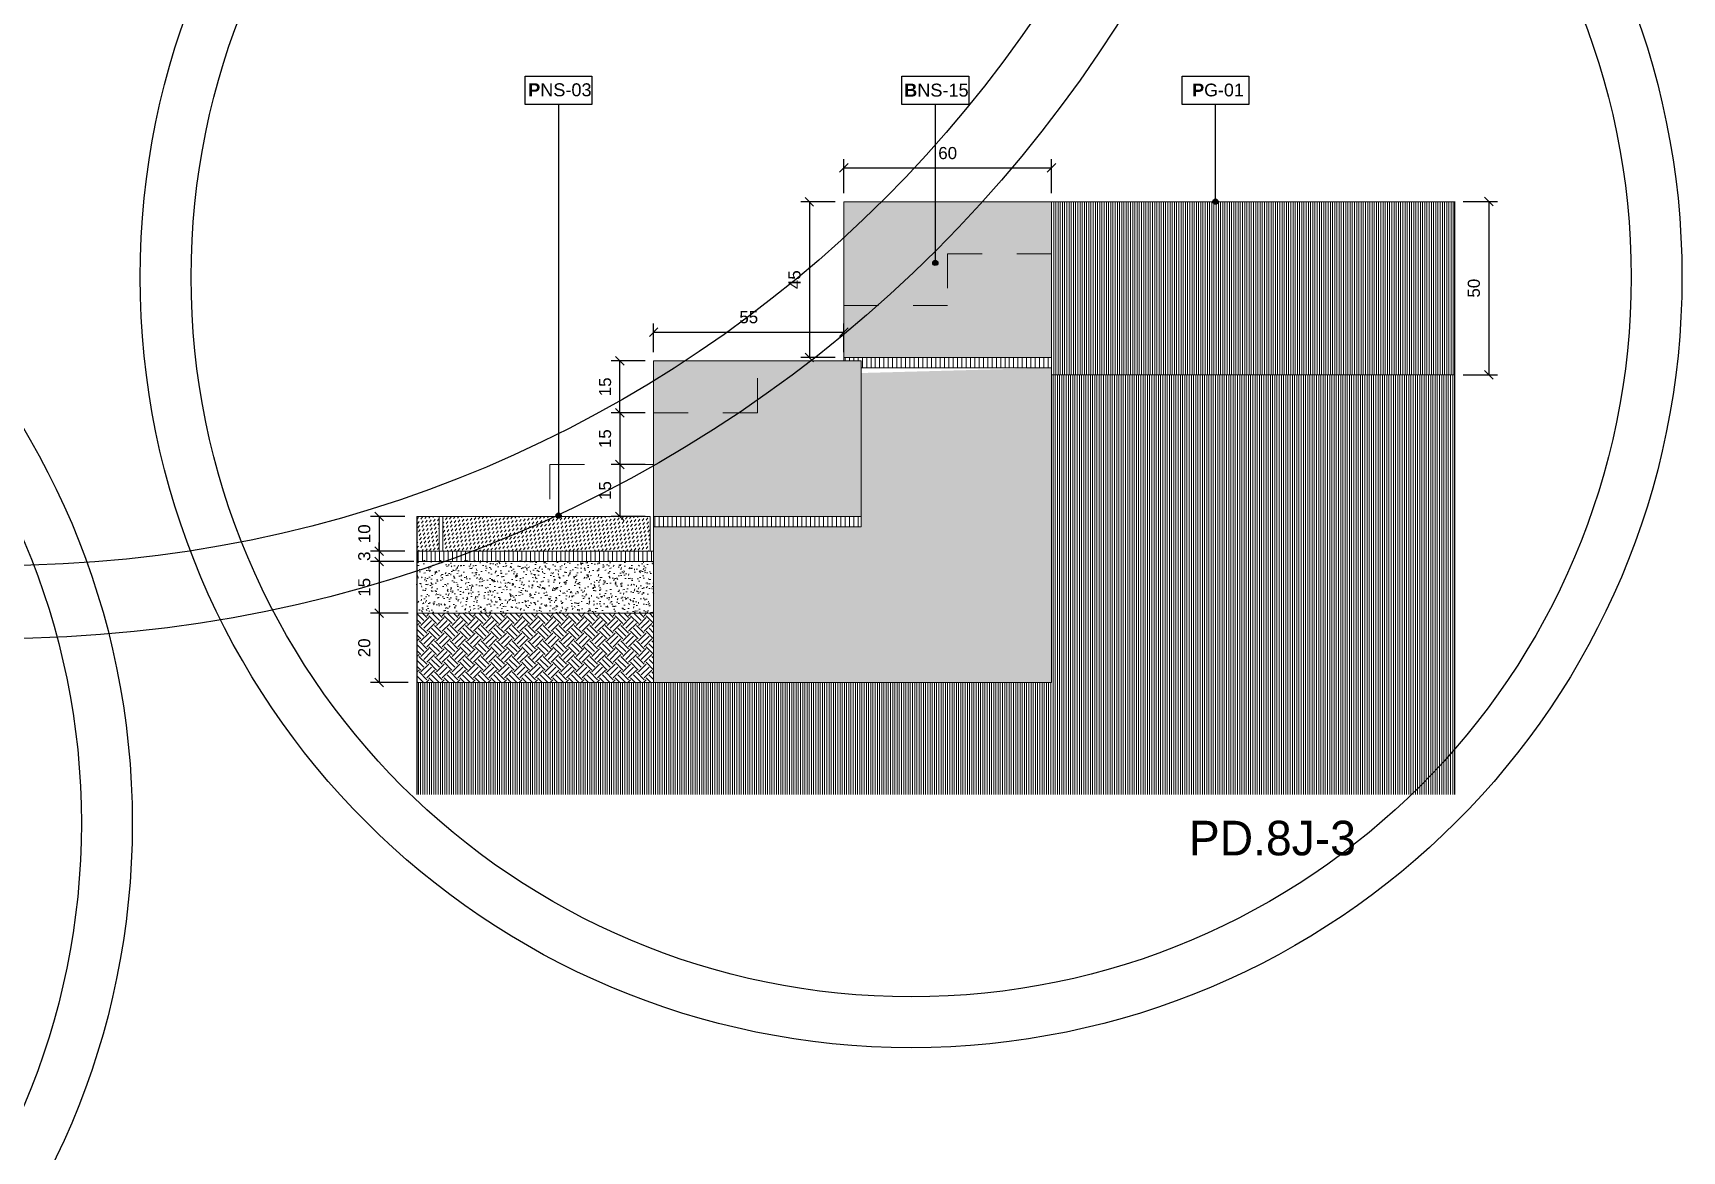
# Model space of a CAD drawing. Header units: metres. Extents: x -325 to 301, y -147 to 149.
# Drawn here: x 96.486 to 101.254, y 25.672 to 28.906 of the extents above; entities that cross this region are included whole.
import ezdxf

# ---------------------------------------------------------------- set-up
doc = ezdxf.new("R2010")
doc.units = ezdxf.units.M
doc.linetypes.add('DASH_1', pattern=[0.4, 0.1, -0.3])
doc.layers.get('Defpoints').update_dxf_attribs({"lineweight": 13})
doc.layers.add('-aux', color=50, linetype='Continuous', plot=False)
doc.layers.add('-AUX-QAD', color=5, linetype='Continuous', plot=False)
doc.layers.add('0-TX-1_25', color=7, linetype='Continuous', true_color=0x3f4f7f)
for name, color, linetype, lineweight, true_color in [('03-TR-Paviment_01_Compacted Ground', 7, 'Continuous', 5, 0xc5a967), ('03-TR-Paviment_08_Natural Stone Bleachers', 7, 'Continuous', 5, 0xafad9d), ('3-TR sorra granitica', 7, 'Continuous', 0, 0xf2dac9), ('3-TR tot_u', 7, 'Continuous', 5, 0x787878)]:
    doc.layers.add(name, color=color, linetype=linetype, lineweight=lineweight, true_color=true_color)
for name, color, linetype, lineweight in [('1-CM', 7, 'Continuous', 0), ('3-TR Seleccionat', 44, 'Continuous', 0), ('3-TR Tot-u', 37, 'Continuous', 0)]:
    doc.layers.add(name, color=color, linetype=linetype, lineweight=lineweight)
for name, color, linetype in [('1-SECCIÓ', 1, 'Continuous'), ('A-KEYPLAN_HATCH', 7, 'Continuous'), ('A_TEXT_2', 7, 'Continuous')]:
    doc.layers.add(name, color=color, linetype=linetype)
doc.styles.add('Arial_4', font='arial.ttf', dxfattribs={"height": 1.8})
doc.styles.get("Standard").update_dxf_attribs({"font": 'arial.ttf'})
doc.styles.add('x-llegenda materials$0$ENGRAVERS', font='TT0586M.TTF')
doc.dimstyles.new('ISO-25', dxfattribs={"dimtxt": 0.1, "dimasz": 0.1, "dimexe": 0.1, "dimexo": 0.1, "dimgap": 0.1, "dimtad": 1, "dimdec": 0, "dimlfac": 100, "dimzin": 9, "dimtxsty": 'Standard', "dimblk": 'OBLIQUE', "dimcen": 0.1, "dimadec": 0, "dimazin": 0, "dimtfac": 1, "dimtdec": 0, "dimtmove": 0, "dimatfit": 3, "dimldrblk": 'OBLIQUE', "dimfxl": 1, "dimarcsym": 0})
pattern_1 = [(233, (0, 1.014364), (0.0016315323, -0.0116089556), [0.0082894435, -0.0082894435])]

# ---------------------------------------------------------------- blocks, each defined once
blk = doc.blocks.new('BNS15')
at = {"layer": '03-TR-Paviment_08_Natural Stone Bleachers'}
h = blk.add_hatch(dxfattribs=at)
h.set_pattern_fill('DASH', color=256, scale=0.0011, angle=233, style=0, double=1)
h.set_pattern_definition([(233, (-63.9346873, -52.3516926), (0.00068739555, -0.00489107349), [0.0034925, -0.0034925])])
h.paths.add_polyline_path([(0.6, 0.45), (0.6, 0), (0, 0), (0, 0.45)])
at = {"layer": '1-CM'}
blk.add_lwpolyline([(0, 0.45), (0.6, 0.45), (0.6, 0), (0, 0)], close=True, dxfattribs=at)
blk = doc.blocks.new('hatch keyplan 2')
at = {"layer": 'A-KEYPLAN_HATCH'}
blk.add_lwpolyline([(0, 0.00548), (0.01287, 0.00548), (0.01287, 0), (0, 0)], close=True, dxfattribs=at)
blk = doc.blocks.new('hatch keyplan')
at = {"layer": 'A-KEYPLAN_HATCH'}
blk.add_blockref('hatch keyplan 2', (1.43058, 0.85215), dxfattribs=at)
blk = doc.blocks.new('BNS-15')
at = {"layer": 'A-KEYPLAN_HATCH', "xscale": 0.7124947396918078, "yscale": 0.7124947396918078, "zscale": 0.7124947396918078}
blk.add_blockref('hatch keyplan', (-1.01928, -0.60715), dxfattribs=at)
at = {"layer": 'A_TEXT_2', "insert": (0.00031, 0.00286), "char_height": 0.0017812, "attachment_point": 1}
blk.add_mtext_dynamic_manual_height_columns('{\\fArial|b1|i0|c0|p34;B}NS-15', width=0.0103753, gutter_width=0.01069, heights=[0], dxfattribs=at)
blk = doc.blocks.new('PG01')
at = {"layer": 'A-KEYPLAN_HATCH'}
blk.add_blockref('hatch keyplan', (-1.42958, -0.85215), dxfattribs=at)
at = {"layer": 'A-KEYPLAN_HATCH', "insert": (0.00021, 0.00402), "char_height": 0.0024588, "attachment_point": 1, "line_spacing_factor": 0.938532, "style": 'Arial_4'}
blk.add_mtext_dynamic_manual_height_columns('\\pi0.00276;{\\fArial|b1|i0|c0|p34;P}G-01', width=0.0145619, gutter_width=0.015, heights=[0], dxfattribs=at)
blk = doc.blocks.new('POINT')
at = {"layer": '0-TX-1_25'}
h = blk.add_hatch(dxfattribs=at)
h.set_pattern_fill('ANGLE', color=256)
h.set_pattern_definition([(0, (-83.747, -12.726), (0, 6.985), [5.08, -1.905]), (90, (-83.747, -12.726), (-6.985, 4e-16), [5.08, -1.905])])
edge = h.paths.add_edge_path()
edge.add_arc((0, 0), 0.0075, 0, 360)
h = blk.add_hatch(color=256, dxfattribs=at)
h.dxf.hatch_style = 1
edge = h.paths.add_edge_path()
edge.add_arc((0, 0), 0.0075, 0, 360)
blk.add_circle((0, 0), 0.0075, dxfattribs=at)
blk = doc.blocks.new('_Oblique')
at = {"color": 0, "lineweight": -2}
blk.add_line((-0.5, -0.5), (0.5, 0.5), dxfattribs=at)
blk = doc.blocks.new('*D1740')
at = {"layer": '0-TX-1_25', "color": 0, "lineweight": -2, "transparency": 16777216}
for p, q in [((100.6211, 28.4183), (100.7205, 28.4183)), ((100.6955, 28.4183), (100.6955, 27.9175)), ((100.6211, 27.9175), (100.7205, 27.9175))]:
    blk.add_line(p, q, dxfattribs=at)
at = {"layer": 'Defpoints', "color": 0, "transparency": 16777216}
for p in [(100.5961, 28.4183), (100.5961, 27.9175), (100.6955, 27.9175)]:
    blk.add_point(p, dxfattribs=at)
at = {"layer": '0-TX-1_25', "color": 0, "lineweight": -2, "transparency": 16777216, "xscale": 0.025, "yscale": 0.025, "zscale": 0.025}
for p, rotation in [((100.6955, 28.4183), 90), ((100.6955, 27.9175), 270)]:
    blk.add_blockref('_Oblique', p, dxfattribs=dict(at, rotation=rotation))
at = {"layer": '0-TX-1_25', "color": 0, "transparency": 16777216, "insert": (100.6526, 28.1679), "char_height": 0.035, "attachment_point": 5, "rotation": 90}
blk.add_mtext('50', dxfattribs=at)
blk = doc.blocks.new('*D1737')
at = {"layer": '0-TX-1_25', "color": 0, "lineweight": -2, "transparency": 16777216}
for p, q in [((97.5611, 27.5075), (97.4618, 27.5075)), ((97.4868, 27.5075), (97.4868, 27.4075)), ((97.5611, 27.4075), (97.4618, 27.4075))]:
    blk.add_line(p, q, dxfattribs=at)
at = {"layer": 'Defpoints', "color": 0, "transparency": 16777216}
for p in [(97.5861, 27.5075), (97.4868, 27.4075), (97.5861, 27.4075)]:
    blk.add_point(p, dxfattribs=at)
at = {"layer": '0-TX-1_25', "color": 0, "lineweight": -2, "transparency": 16777216, "xscale": 0.025, "yscale": 0.025, "zscale": 0.025}
for p, rotation in [((97.4868, 27.5075), 90), ((97.4868, 27.4075), 270)]:
    blk.add_blockref('_Oblique', p, dxfattribs=dict(at, rotation=rotation))
at = {"layer": '0-TX-1_25', "color": 0, "transparency": 16777216, "insert": (97.4439, 27.4575), "char_height": 0.035, "attachment_point": 5, "rotation": 90}
blk.add_mtext('10', dxfattribs=at)
blk = doc.blocks.new('*D1738')
at = {"layer": '0-TX-1_25', "color": 0, "lineweight": -2, "transparency": 16777216}
for p, q in [((97.4868, 27.4075), (97.4868, 27.4325)), ((97.5611, 27.4075), (97.4618, 27.4075)), ((97.5611, 27.3775), (97.4618, 27.3775)), ((97.4868, 27.4075), (97.4868, 27.3775)), ((97.4868, 27.3775), (97.4868, 27.3525))]:
    blk.add_line(p, q, dxfattribs=at)
at = {"layer": 'Defpoints', "color": 0, "transparency": 16777216}
for p in [(97.4868, 27.3775), (97.5861, 27.4075), (97.5861, 27.3775)]:
    blk.add_point(p, dxfattribs=at)
at = {"layer": '0-TX-1_25', "color": 0, "lineweight": -2, "transparency": 16777216, "xscale": 0.025, "yscale": 0.025, "zscale": 0.025}
for p, rotation in [((97.4868, 27.4075), 270), ((97.4868, 27.3775), 90)]:
    blk.add_blockref('_Oblique', p, dxfattribs=dict(at, rotation=rotation))
at = {"layer": '0-TX-1_25', "color": 0, "transparency": 16777216, "insert": (97.4439, 27.3925), "char_height": 0.035, "attachment_point": 5, "rotation": 90}
blk.add_mtext('3', dxfattribs=at)
blk = doc.blocks.new('*D1739')
at = {"layer": '0-TX-1_25', "color": 0, "lineweight": -2, "transparency": 16777216}
for p, q in [((97.5868, 27.3775), (97.4618, 27.3775)), ((97.4868, 27.3775), (97.4868, 27.2275)), ((97.5611, 27.2275), (97.4618, 27.2275))]:
    blk.add_line(p, q, dxfattribs=at)
at = {"layer": 'Defpoints', "color": 0, "transparency": 16777216}
for p in [(97.6862, 27.3775), (97.4868, 27.2275), (97.5861, 27.2275)]:
    blk.add_point(p, dxfattribs=at)
at = {"layer": '0-TX-1_25', "color": 0, "lineweight": -2, "transparency": 16777216, "xscale": 0.025, "yscale": 0.025, "zscale": 0.025}
for p, rotation in [((97.4868, 27.3775), 90), ((97.4868, 27.2275), 270)]:
    blk.add_blockref('_Oblique', p, dxfattribs=dict(at, rotation=rotation))
at = {"layer": '0-TX-1_25', "color": 0, "transparency": 16777216, "insert": (97.4439, 27.3025), "char_height": 0.035, "attachment_point": 5, "rotation": 90}
blk.add_mtext('15', dxfattribs=at)
blk = doc.blocks.new('*D1741')
at = {"layer": '0-TX-1_25', "color": 0, "lineweight": -2, "transparency": 16777216}
for p, q in [((97.5711, 27.2275), (97.4618, 27.2275)), ((97.4868, 27.2275), (97.4868, 27.0275)), ((97.5711, 27.0275), (97.4618, 27.0275))]:
    blk.add_line(p, q, dxfattribs=at)
at = {"layer": 'Defpoints', "color": 0, "transparency": 16777216}
for p in [(97.5961, 27.2275), (97.4868, 27.0275), (97.5961, 27.0275)]:
    blk.add_point(p, dxfattribs=at)
at = {"layer": '0-TX-1_25', "color": 0, "lineweight": -2, "transparency": 16777216, "xscale": 0.025, "yscale": 0.025, "zscale": 0.025}
for p, rotation in [((97.4868, 27.2275), 90), ((97.4868, 27.0275), 270)]:
    blk.add_blockref('_Oblique', p, dxfattribs=dict(at, rotation=rotation))
at = {"layer": '0-TX-1_25', "color": 0, "transparency": 16777216, "insert": (97.4439, 27.1275), "char_height": 0.035, "attachment_point": 5, "rotation": 90}
blk.add_mtext('20', dxfattribs=at)
blk = doc.blocks.new('*D1742')
at = {"layer": '0-TX-1_25', "color": 0, "lineweight": -2, "transparency": 16777216}
for p, q in [((98.8308, 28.4425), (98.8308, 28.5407)), ((99.4308, 28.4425), (99.4308, 28.5407)), ((98.8308, 28.5157), (99.4308, 28.5157))]:
    blk.add_line(p, q, dxfattribs=at)
at = {"layer": 'Defpoints', "color": 0, "transparency": 16777216}
for p in [(99.4308, 28.5157), (98.8308, 28.4175), (99.4308, 28.4175)]:
    blk.add_point(p, dxfattribs=at)
at = {"layer": '0-TX-1_25', "color": 0, "lineweight": -2, "transparency": 16777216, "xscale": 0.025, "yscale": 0.025, "zscale": 0.025, "rotation": 180}
blk.add_blockref('_Oblique', (98.8308, 28.5157), dxfattribs=at)
at = {"layer": '0-TX-1_25', "color": 0, "lineweight": -2, "transparency": 16777216, "xscale": 0.025, "yscale": 0.025, "zscale": 0.025}
blk.add_blockref('_Oblique', (99.4308, 28.5157), dxfattribs=at)
at = {"layer": '0-TX-1_25', "color": 0, "transparency": 16777216, "insert": (99.1308, 28.5586), "char_height": 0.035, "attachment_point": 5}
blk.add_mtext('60', dxfattribs=at)
blk = doc.blocks.new('*D1743')
at = {"layer": '0-TX-1_25', "color": 0, "lineweight": -2, "transparency": 16777216}
for p, q in [((98.8058, 28.4175), (98.7058, 28.4175)), ((98.7308, 28.4175), (98.7308, 27.9675)), ((98.8058, 27.9675), (98.7058, 27.9675))]:
    blk.add_line(p, q, dxfattribs=at)
at = {"layer": 'Defpoints', "color": 0, "transparency": 16777216}
for p in [(98.8308, 28.4175), (98.7308, 27.9675), (98.8308, 27.9675)]:
    blk.add_point(p, dxfattribs=at)
at = {"layer": '0-TX-1_25', "color": 0, "lineweight": -2, "transparency": 16777216, "xscale": 0.025, "yscale": 0.025, "zscale": 0.025}
for p, rotation in [((98.7308, 28.4175), 90), ((98.7308, 27.9675), 270)]:
    blk.add_blockref('_Oblique', p, dxfattribs=dict(at, rotation=rotation))
at = {"layer": '0-TX-1_25', "color": 0, "transparency": 16777216, "insert": (98.688, 28.1925), "char_height": 0.035, "attachment_point": 5, "rotation": 90}
blk.add_mtext('45', dxfattribs=at)
blk = doc.blocks.new('*D1744')
at = {"layer": '0-TX-1_25', "color": 0, "lineweight": -2, "transparency": 16777216}
for p, q in [((98.2806, 27.9825), (98.2806, 28.066)), ((98.2806, 28.041), (98.8306, 28.041)), ((98.8306, 27.9825), (98.8306, 28.066))]:
    blk.add_line(p, q, dxfattribs=at)
at = {"layer": 'Defpoints', "color": 0, "transparency": 16777216}
for p in [(98.8306, 28.041), (98.2806, 27.9575), (98.8306, 27.9575)]:
    blk.add_point(p, dxfattribs=at)
at = {"layer": '0-TX-1_25', "color": 0, "lineweight": -2, "transparency": 16777216, "xscale": 0.025, "yscale": 0.025, "zscale": 0.025, "rotation": 180}
blk.add_blockref('_Oblique', (98.2806, 28.041), dxfattribs=at)
at = {"layer": '0-TX-1_25', "color": 0, "lineweight": -2, "transparency": 16777216, "xscale": 0.025, "yscale": 0.025, "zscale": 0.025}
blk.add_blockref('_Oblique', (98.8306, 28.041), dxfattribs=at)
at = {"layer": '0-TX-1_25', "color": 0, "transparency": 16777216, "insert": (98.5556, 28.0838), "char_height": 0.035, "attachment_point": 5}
blk.add_mtext('55', dxfattribs=at)
blk = doc.blocks.new('*D1745')
at = {"layer": '0-TX-1_25', "color": 0, "lineweight": -2, "transparency": 16777216}
for p, q in [((98.2556, 27.9575), (98.158, 27.9575)), ((98.183, 27.8075), (98.183, 27.9575)), ((98.2556, 27.8075), (98.158, 27.8075))]:
    blk.add_line(p, q, dxfattribs=at)
at = {"layer": 'Defpoints', "color": 0, "transparency": 16777216}
for p in [(98.183, 27.9575), (98.2806, 27.9575), (98.2806, 27.8075)]:
    blk.add_point(p, dxfattribs=at)
at = {"layer": '0-TX-1_25', "color": 0, "lineweight": -2, "transparency": 16777216, "xscale": 0.025, "yscale": 0.025, "zscale": 0.025}
for p, rotation in [((98.183, 27.9575), 90), ((98.183, 27.8075), 270)]:
    blk.add_blockref('_Oblique', p, dxfattribs=dict(at, rotation=rotation))
at = {"layer": '0-TX-1_25', "color": 0, "transparency": 16777216, "insert": (98.1402, 27.8825), "char_height": 0.035, "attachment_point": 5, "rotation": 90}
blk.add_mtext('15', dxfattribs=at)
blk = doc.blocks.new('*D1746')
at = {"layer": '0-TX-1_25', "color": 0, "lineweight": -2, "transparency": 16777216}
for p, q in [((98.2556, 27.8075), (98.158, 27.8075)), ((98.183, 27.8075), (98.183, 27.6575)), ((98.2556, 27.6575), (98.158, 27.6575))]:
    blk.add_line(p, q, dxfattribs=at)
at = {"layer": 'Defpoints', "color": 0, "transparency": 16777216}
for p in [(98.2806, 27.8075), (98.183, 27.6575), (98.2806, 27.6575)]:
    blk.add_point(p, dxfattribs=at)
at = {"layer": '0-TX-1_25', "color": 0, "lineweight": -2, "transparency": 16777216, "xscale": 0.025, "yscale": 0.025, "zscale": 0.025}
for p, rotation in [((98.183, 27.8075), 90), ((98.183, 27.6575), 270)]:
    blk.add_blockref('_Oblique', p, dxfattribs=dict(at, rotation=rotation))
at = {"layer": '0-TX-1_25', "color": 0, "transparency": 16777216, "insert": (98.1402, 27.7325), "char_height": 0.035, "attachment_point": 5, "rotation": 90}
blk.add_mtext('15', dxfattribs=at)
blk = doc.blocks.new('*D1747')
at = {"layer": '0-TX-1_25', "color": 0, "lineweight": -2, "transparency": 16777216}
for p, q in [((98.2556, 27.6575), (98.158, 27.6575)), ((98.183, 27.6575), (98.183, 27.5075)), ((98.2556, 27.5075), (98.158, 27.5075))]:
    blk.add_line(p, q, dxfattribs=at)
at = {"layer": 'Defpoints', "color": 0, "transparency": 16777216}
for p in [(98.2806, 27.6575), (98.183, 27.5075), (98.2806, 27.5075)]:
    blk.add_point(p, dxfattribs=at)
at = {"layer": '0-TX-1_25', "color": 0, "lineweight": -2, "transparency": 16777216, "xscale": 0.025, "yscale": 0.025, "zscale": 0.025}
for p, rotation in [((98.183, 27.6575), 90), ((98.183, 27.5075), 270)]:
    blk.add_blockref('_Oblique', p, dxfattribs=dict(at, rotation=rotation))
at = {"layer": '0-TX-1_25', "color": 0, "transparency": 16777216, "insert": (98.1402, 27.5825), "char_height": 0.035, "attachment_point": 5, "rotation": 90}
blk.add_mtext('15', dxfattribs=at)
blk = doc.blocks.new('PNS03')
at = {"layer": 'A-KEYPLAN_HATCH'}
blk.add_blockref('hatch keyplan', (-1.43058, -0.85215), dxfattribs=at)
at = {"layer": 'A_TEXT_2', "insert": (-0.0008, 0.00408), "char_height": 0.0025, "attachment_point": 1}
blk.add_mtext_dynamic_manual_height_columns('\\pi0.00137;{\\fArial|b1|i0|c0|p34;P}NS-03', width=0.0145619, gutter_width=0.015, heights=[0], dxfattribs=at)

msp = doc.modelspace()

# ---------------------------------------------------------------- hatches: boundary and pattern name
at = {"layer": '03-TR-Paviment_01_Compacted Ground'}
h = msp.add_hatch(dxfattribs=at)
h.set_pattern_fill('ANSI31', color=256, scale=0.002, angle=225, style=0)
h.set_pattern_definition([(270, (-100.752772, -23.1427396), (0.00635, -2e-18), [])])
h.paths.add_polyline_path([(99.4308, 28.4175), (99.4308, 27.9175), (100.5961, 27.9175), (100.5961, 28.4183)])
at = {"layer": '03-TR-Paviment_08_Natural Stone Bleachers'}
h = msp.add_hatch(dxfattribs=at)
h.set_pattern_fill('DASH', color=256, scale=0.002611, angle=233, style=0, double=1)
h.set_pattern_definition(pattern_1)
h.paths.add_polyline_path([(97.5961, 27.5075), (97.5961, 27.4075), (97.6606, 27.4075), (97.6606, 27.5075)])
h = msp.add_hatch(dxfattribs=at)
h.set_pattern_fill('DASH', color=256, scale=0.002611, angle=233, style=0, double=1)
h.set_pattern_definition(pattern_1)
h.paths.add_polyline_path([(98.2706, 27.5075), (97.6706, 27.5075), (97.6706, 27.4075), (98.2706, 27.4075)])
at = {"layer": '3-TR Seleccionat'}
h = msp.add_hatch(dxfattribs=at)
h.set_pattern_fill('ANSI31', color=256, scale=0.002, angle=225, style=0)
h.set_pattern_definition([(270, (95.8349974, 27.0580217), (0.00635, -2e-18), [])])
h.paths.add_polyline_path([(99.4308, 27.9182), (99.4308, 27.0275), (98.3808, 27.0275), (98.3405, 27.0275), (97.5961, 27.0275), (97.5961, 26.7028), (100.5961, 26.7028), (100.5961, 27.9175), (100.0813, 27.9175)])
at = {"layer": '3-TR sorra granitica'}
h = msp.add_hatch(dxfattribs=at)
h.set_pattern_fill('LINE', color=256, scale=0.1, angle=54.368, style=0)
h.set_pattern_definition([(90.014497, (124.243935, 236.1433), (-0.0124999996, -3.1627e-06), [])])
h.paths.add_polyline_path([(99.2908, 27.9375), (99.2908, 27.9675), (98.8808, 27.9675), (98.8308, 27.9675), (98.8306, 27.9575), (98.8808, 27.9575), (98.8808, 27.9375)])
h.paths.add_polyline_path([(99.4308, 27.9673), (99.287, 27.9675), (99.2905, 27.9378), (99.4308, 27.9377)])
h = msp.add_hatch(dxfattribs=at)
h.set_pattern_fill('LINE', color=256, scale=0.1, angle=54.368, style=0)
h.set_pattern_definition([(90.014497, (123.743935, 235.6833), (-0.0124999996, -3.1627e-06), [])])
h.paths.add_polyline_path([(98.7908, 27.4775), (98.7908, 27.5075), (98.2806, 27.5075), (98.2806, 27.4775)])
h.paths.add_polyline_path([(98.8806, 27.5073), (98.787, 27.5075), (98.7905, 27.4778), (98.8806, 27.4777)])
h = msp.add_hatch(dxfattribs=at)
h.set_pattern_fill('LINE', color=256, scale=0.1, angle=54.368, style=0)
h.set_pattern_definition([(90.014497, (122.859064, 235.5833), (-0.0124999996, -3.1627e-06), [])])
h.paths.add_polyline_path([(98.2806, 27.4075), (97.9021, 27.4075), (97.9056, 27.3778), (98.2806, 27.3779)])
h.paths.add_polyline_path([(97.5961, 27.4075), (97.5961, 27.3775), (97.9059, 27.3775), (97.9059, 27.4075)])
at = {"layer": '3-TR Tot-u'}
h = msp.add_hatch(dxfattribs=at)
h.set_pattern_fill('EARTH', color=256, scale=0.005, angle=-80.8248, style=0)
h.set_pattern_definition([(44.999999995, (-269434.031503, 738590.155262), (3.8e-12, 0.0449012806053), [0.03175, -0.03175]), (44.999999995, (-269434.039922, 738590.16368), (3.8e-12, 0.0449012806053), [0.03175, -0.03175]), (44.999999995, (-269434.04834, 738590.1721), (3.8e-12, 0.0449012806053), [0.03175, -0.03175]), (134.999999995, (-269434.04834, 738590.177713), (-0.0449012806053, 3.8e-12), [0.03175, -0.03175]), (134.999999995, (-269434.039922, 738590.18613), (-0.0449012806053, 3.8e-12), [0.03175, -0.03175]), (134.999999995, (-269434.031503, 738590.19455), (-0.0449012806053, 3.8e-12), [0.03175, -0.03175])])
h.paths.add_polyline_path([(97.5961, 27.2275), (97.5961, 27.0275), (98.2806, 27.0275), (98.2806, 27.2275)])
at = {"layer": '3-TR tot_u'}
h = msp.add_hatch(dxfattribs=at)
h.set_pattern_fill('AR-CONC', color=256, scale=0.00025, angle=90.5301)
h.set_pattern_definition([(140.53009, (69.37323, -18.45412), (0.003563224, 0.045581084), [0.0047625, -0.0523875]), (85.53009, (69.37323, -18.45412), (-0.047680652, -0.009252375), [0.00381, -0.041910146]), (190.98153, (69.373526, -18.450323), (-0.044117426, 0.03632871), [0.004047502, -0.04452256]), (136.71429, (69.36053, -18.45424), (0.00988315, 0.0678641), [0.00714375, -0.07858125]), (187.16564, (69.36135, -18.44858), (-0.06240298, 0.05877622), [0.00607126, -0.0667839]), (81.71424, (69.36053, -18.45424), (-0.06240298, 0.05877622), [0.00571499, -0.06286493]), (111.53009, (69.363646, -18.44786), (0.025214535, 0.038138506), [0.0047625, -0.0523875]), (56.53009, (69.363646, -18.44786), (-0.046187963, 0.015023836), [0.00381, -0.04191]), (161.98153, (69.365747, -18.44468), (-0.020973428, 0.05316234), [0.004047502, -0.044522484]), (128.030087, (69.373229, -18.454121), (-0.0211449987, 0.0005765497), [0, -0.041402, 0, -0.042545, 0, -0.04206875]), (98.030087, (69.37323, -18.45412), (-0.02519862, 0.016472492), [0, -0.024257, 0, -0.0404495, 0, -0.01603375]), (58.030087, (69.37336, -18.468281), (0.001118516, 0.033909448), [0, -0.015875, 0, -0.04953, 0, -0.0657225]), (48.03009, (69.37342, -18.47463), (-0.00669896, 0.036971901), [0, -0.0206375, 0, -0.032893, 0, -0.0466725])])
h.paths.add_polyline_path([(98.8806, 27.4775), (98.2806, 27.4775), (98.2806, 27.0275), (99.4308, 27.0275), (99.4308, 27.9375), (98.8806, 27.9225)])
h = msp.add_hatch(dxfattribs=at)
h.set_pattern_fill('AR-CONC', color=256, scale=0.00025, angle=89.8705)
h.set_pattern_definition([(75.416951978, (264951.813678, -740282.149567), (0.042847951724, 0.0159494447276), [0.0047625, -0.0523875]), (20.416951978, (264951.81368, -740282.149567), (-0.0284585513776, 0.0393593941472), [0.00381, -0.0419101460425]), (125.868396678, (264951.81725, -740282.14824), (0.0143894010735, 0.0553088370647), [0.0040475022, -0.04452256115]), (71.601151978, (264951.808227, -740282.138096), (0.0657213798154, 0.0195936971874), [0.00714375, -0.07858125]), (122.052509588, (264951.813704, -740282.136463), (0.027057378225, 0.081342940127), [0.006071255785, -0.06678390204]), (16.601103148, (264951.80823, -740282.138096), (0.0270573782294, 0.0813429401255), [0.0057149917675, -0.06286493298]), (46.416951978, (264951.815325, -740282.13824), (0.045207962539, -0.0068233806194), [0.0047625, -0.0523875]), (351.416951978, (264951.815325, -740282.13824), (-0.005808451532, 0.048221421475), [0.00381, -0.04191]), (96.868396978, (264951.819093, -740282.138807), (0.0393995108286, 0.041398041034), [0.0040475022, -0.0445224844]), (62.916951978, (264951.813678, -740282.149567), (-0.00837539297598, 0.01942411315358), [0, -0.041402, 0, -0.042545, 0, -0.04206875]), (32.916951978, (264951.813678, -740282.149567), (0.0043385838535, 0.0297907723876), [0, -0.024257, 0, -0.0404495, 0, -0.01603375]), (352.916951978, (264951.800888, -740282.155645), (0.03123133691458, 0.01325538927637), [0, -0.015875, 0, -0.04953, 0, -0.0657225]), (342.916951978, (264951.795153, -740282.15837), (0.0307196005672, 0.0216357041141), [0, -0.0206375, 0, -0.032893, 0, -0.0466725])])
h.paths.add_polyline_path([(97.5961, 27.3811), (97.5961, 27.2306), (98.2806, 27.2275), (98.2806, 27.3775)])

# ---------------------------------------------------------------- linework, layer by layer
at = {"layer": '-AUX-QAD'}
for centre, radius in [((96.3861, 30.9899), 3.8353), ((96.3861, 30.9899), 3.6243), ((99.0251, 28.2), 2.2292), ((99.0251, 28.2), 2.0821), ((94.5437, 26.6201), 2.2292), ((94.5437, 26.6201), 2.0821)]:
    msp.add_circle(centre, radius, dxfattribs=at)
at = {"layer": '0-TX-1_25'}
for points in [[(98.0057, 28.6994), (98.0057, 27.5099)], [(99.0951, 28.6994), (99.0951, 28.2412)], [(99.9052, 28.4183), (99.9052, 28.6994)]]:
    msp.add_lwpolyline(points, dxfattribs=at)
at = {"layer": '1-CM'}
for points in [[(100.5961, 28.4175), (99.4308, 28.4175)], [(99.4308, 27.9379), (99.4308, 27.967)], [(100.5961, 27.9175), (99.4308, 27.9175)], [(97.5961, 27.4075), (98.2706, 27.4075), (98.2706, 27.5075), (97.5961, 27.5075)], [(97.6606, 27.5075), (97.5961, 27.5075)], [(97.5961, 27.4075), (97.6606, 27.4075), (97.6606, 27.5075)], [(98.2706, 27.5075), (97.6706, 27.5075), (97.6706, 27.4075), (98.2706, 27.4075), (98.2706, 27.5075)], [(98.2806, 27.0275), (98.2806, 27.2275), (98.2806, 27.5075)], [(98.2806, 27.5075), (98.2806, 27.0275)], [(98.2806, 27.3775), (97.5961, 27.3775)], [(98.2706, 27.4075), (98.2806, 27.4075)], [(98.2806, 27.2275), (97.5961, 27.2275)], [(98.2806, 27.0275), (97.5961, 27.0275)]]:
    msp.add_lwpolyline(points, dxfattribs=at)
at = {"layer": '1-CM', "linetype": 'DASH_1', "ltscale": 0.1}
for points in [[(99.4308, 28.2675), (99.1308, 28.2675), (99.1308, 28.1175), (98.8308, 28.1175)], [(98.2806, 27.8075), (98.5806, 27.8075), (98.5806, 27.9575)], [(98.2806, 27.6575), (97.9806, 27.6575), (97.9806, 27.5075)]]:
    msp.add_lwpolyline(points, dxfattribs=at)
at = {"layer": '1-CM'}
for points in [[(98.8808, 27.9675), (98.8308, 27.9675), (98.8306, 27.9575), (98.8808, 27.9575), (98.8808, 27.9375), (99.4308, 27.9375), (99.4308, 27.9675)], [(99.4308, 27.9375), (99.4308, 27.0275), (98.2806, 27.0275), (98.2806, 27.4775), (98.8806, 27.4775), (98.8806, 27.9375)], [(98.2806, 27.5075), (98.2806, 27.4775), (98.8806, 27.4775), (98.8806, 27.5075)]]:
    msp.add_lwpolyline(points, close=True, dxfattribs=at)
at = {"layer": '1-SECCIÓ'}
for p, q in [((100.5961, 28.4183), (100.5961, 26.7028)), ((97.5961, 27.5075), (97.5961, 26.7028))]:
    msp.add_line(p, q, dxfattribs=at)

# ---------------------------------------------------------------- block references
at = {"color": 244, "true_color": 0x991b1e, "xscale": 15.00000297146144, "yscale": 15.00000297146144, "zscale": 15.00000297146144, "rotation": 4.134825485940511e-07}
msp.add_blockref('PNS03', (97.9091, 28.6994), dxfattribs=at)
at = {"color": 244, "true_color": 0x991b1e, "xscale": 21.05278622912001, "yscale": 21.05278622912001, "zscale": 21.05278622912001}
msp.add_blockref('BNS-15', (98.9986, 28.6994), dxfattribs=at)
at = {"layer": '0-TX-1_25'}
for p in [(99.9052, 28.4183), (99.0951, 28.2412), (98.0057, 27.5099)]:
    msp.add_blockref('POINT', p, dxfattribs=at)
at = {"layer": '1-CM'}
for p in [(98.8308, 27.9675), (98.2806, 27.5075)]:
    msp.add_blockref('BNS15', p, dxfattribs=at)
at = {"layer": 'A-KEYPLAN_HATCH', "xscale": 14.99999999999007, "yscale": 14.99999999999007, "zscale": 14.99999999999007}
msp.add_blockref('PG01', (99.7936, 28.6994), dxfattribs=at)

# ---------------------------------------------------------------- texts
at = {"layer": '-aux', "insert": (99.8283, 26.6272), "char_height": 0.1, "width": 19.210099, "attachment_point": 1, "style": 'x-llegenda materials$0$ENGRAVERS'}
msp.add_mtext('PD.8J-3', dxfattribs=at)

# ---------------------------------------------------------------- dimensions: what is measured, and where the dimension line sits
at = {"layer": '0-TX-1_25'}
for base, p1, p2, picture, middle in [((99.4308, 28.5157), (98.8308, 28.4175), (99.4308, 28.4175), '*D1742', (99.1308, 28.5586)), ((98.8306, 28.041), (98.2806, 27.9575), (98.8306, 27.9575), '*D1744', (98.5556, 28.0838))]:
    dim = msp.add_linear_dim(base=base, p1=p1, p2=p2, dimstyle='ISO-25', override={"dimtxt": 0.035, "dimasz": 0.025, "dimexe": 0.025, "dimexo": 0.025, "dimgap": 0.025, "dimblk1": 'Oblique', "dimblk2": 'Oblique', "dimsah": 1, "dimfxl": 0.1, "dimfxlon": 1, "dimarcsym": 1}, dxfattribs=at)
    dim.commit()
    dim.dimension.update_dxf_attribs({"geometry": picture, "text_midpoint": middle})
for base, p1, p2, picture, middle in [((98.7308, 27.9675), (98.8308, 28.4175), (98.8308, 27.9675), '*D1743', (98.688, 28.1925)), ((100.6955, 27.9175), (100.5961, 28.4183), (100.5961, 27.9175), '*D1740', (100.6526, 28.1679)), ((98.183, 27.9575), (98.2806, 27.8075), (98.2806, 27.9575), '*D1745', (98.1402, 27.8825)), ((98.183, 27.6575), (98.2806, 27.8075), (98.2806, 27.6575), '*D1746', (98.1402, 27.7325)), ((98.183, 27.5075), (98.2806, 27.6575), (98.2806, 27.5075), '*D1747', (98.1402, 27.5825)), ((97.4868, 27.4075), (97.5861, 27.5075), (97.5861, 27.4075), '*D1737', (97.4439, 27.4575)), ((97.4868, 27.2275), (97.6862, 27.3775), (97.5861, 27.2275), '*D1739', (97.4439, 27.3025)), ((97.4868, 27.0275), (97.5961, 27.2275), (97.5961, 27.0275), '*D1741', (97.4439, 27.1275))]:
    dim = msp.add_linear_dim(base=base, p1=p1, p2=p2, angle=90, dimstyle='ISO-25', override={"dimtxt": 0.035, "dimasz": 0.025, "dimexe": 0.025, "dimexo": 0.025, "dimgap": 0.025, "dimblk1": 'Oblique', "dimblk2": 'Oblique', "dimsah": 1, "dimfxl": 0.1, "dimfxlon": 1, "dimarcsym": 1}, dxfattribs=at)
    dim.commit()
    dim.dimension.update_dxf_attribs({"geometry": picture, "text_midpoint": middle})
dim = msp.add_linear_dim(base=(97.4868, 27.3775), p1=(97.5861, 27.4075), p2=(97.5861, 27.3775), angle=90, dimstyle='ISO-25', override={"dimtxt": 0.035, "dimasz": 0.025, "dimexe": 0.025, "dimexo": 0.025, "dimgap": 0.025, "dimblk1": 'Oblique', "dimblk2": 'Oblique', "dimsah": 1, "dimfxl": 0.1, "dimfxlon": 1, "dimarcsym": 1}, dxfattribs=at)
dim.commit()
dim.dimension.update_dxf_attribs({"geometry": '*D1738', "text_midpoint": (97.4868, 27.3925), "dimtype": 160})

doc.saveas('drawing.dxf')
